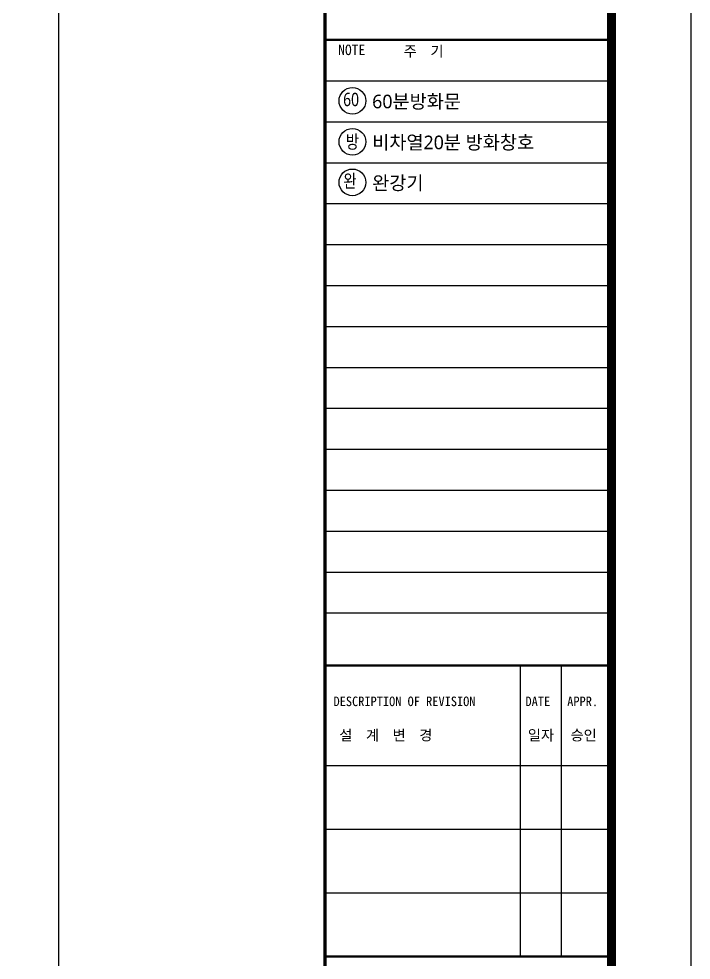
# Model space of a CAD drawing. Header units: millimetres. Extents: x 189000 to 252000, y 0 to 44550.
# Drawn here: x 240914 to 252000, y 13317 to 28839 of the extents above; entities that cross this region are included whole.
import ezdxf
from ezdxf.enums import TextEntityAlignment as Align

# ---------------------------------------------------------------- set-up
doc = ezdxf.new("R2010")
doc.units = ezdxf.units.MM
doc.header["$LTSCALE"] = 100
for name, color, linetype in [('FOR', 4, 'Continuous'), ('TEX', 3, 'Continuous'), ('TEXT', 3, 'Continuous'), ('방화문', 7, 'Continuous'), ('새로운 블럭$0$FOR', 4, 'Continuous')]:
    doc.layers.add(name, color=color, linetype=linetype)
doc.styles.add('돋음체', font='')
doc.styles.add('맑은고딕', font='')
doc.styles.add('새로운 블럭$0$돋음체', font='')
doc.styles.add('울릉도L', font='')
doc.styles.get('돋음체').set_extended_font_data('DotumChe')
doc.styles.get('맑은고딕').set_extended_font_data('Malgun Gothic')
doc.styles.get('새로운 블럭$0$돋음체').set_extended_font_data('DotumChe')
doc.styles.get('울릉도L').set_extended_font_data('Malgun Gothic')

# ---------------------------------------------------------------- blocks, each defined once
blk = doc.blocks.new('A$C0DB842BB')
at = {"layer": 'FOR', "color": 9}
for p, q in [((56963, 27817), (61688, 27817)), ((56963, 27142), (61688, 27142)), ((56963, 26467), (61688, 26467)), ((56963, 25792), (61688, 25792)), ((56963, 25117), (61688, 25117)), ((56963, 24442), (61688, 24442)), ((56963, 23767), (61688, 23767)), ((56963, 23092), (61688, 23092)), ((56963, 22417), (61688, 22417)), ((56963, 21742), (61688, 21742)), ((56963, 21067), (61688, 21067)), ((56963, 20392), (61688, 20392)), ((56963, 19717), (61688, 19717)), ((56963, 19042), (61688, 19042)), ((60188, 13378), (60188, 18178)), ((60863, 13378), (60863, 18178))]:
    blk.add_line(p, q, dxfattribs=at)
at = {"layer": 'FOR', "color": 1}
blk.add_lwpolyline([(63000, 0), (63000, 44550), (0, 44550), (0, 0)], close=True, dxfattribs=at)
at = {"layer": 'FOR', "color": 7, "const_width": 150}
blk.add_lwpolyline([(61688, 43250), (2187, 43250), (2187, 1750), (61688, 1750)], close=True, dxfattribs=at)
at = {"layer": 'FOR', "color": 7}
for points, const_width in [([(56963, 1750), (56963, 43250)], 56.2), ([(56963, 28492), (61688, 28492)], 37.5), ([(56963, 18178), (61688, 18178)], 37.5), ([(56963, 13378), (61688, 13378)], 37.5)]:
    blk.add_lwpolyline(points, dxfattribs=dict(at, const_width=const_width))
at = {"layer": 'FOR', "color": 9}
for points in [[(56963, 16528), (61688, 16528)], [(56963, 15478), (61688, 15478)], [(56963, 14428), (61688, 14428)]]:
    blk.add_lwpolyline(points, dxfattribs=at)
for s, style, p in [('주  기', '새로운 블럭$0$돋음체', (58261, 28219)), ('설  계  변  경', '돋음체', (57198, 16941)), ('일자', '돋음체', (60307, 16941)), ('승인', '돋음체', (61010, 16941))]:
    blk.add_text(s, height=172.5, dxfattribs=dict(style=style)).set_placement(p)
at = {"layer": 'FOR', "color": 7, "linetype": 'Continuous', "style": '돋음체'}
for s, p in [('DESCRIPTION OF REVISION', (57103, 17506)), ('DATE', (60268, 17506)), ('APPR.', (60956, 17506))]:
    blk.add_text(s, height=157.5, dxfattribs=at).set_placement(p)
at = {"layer": '새로운 블럭$0$FOR', "color": 7, "linetype": 'Continuous', "style": '새로운 블럭$0$돋음체', "width": 1}
blk.add_text('NOTE', height=172.5, dxfattribs=at).set_placement((57180, 28241))

msp = doc.modelspace()

# ---------------------------------------------------------------- linework, layer by layer
at = {"layer": 'Defpoints', "color": 26}
msp.add_lwpolyline([(241575.3, 41409.1), (195575.3, 41409.1), (195575.3, 3309.1), (241575.3, 3309.1)], close=True, dxfattribs=at)
at = {"layer": '방화문'}
for centre in [(246414.2, 27486.5), (246414.2, 26811.6), (246414.2, 26142.3)]:
    msp.add_circle(centre, 220, dxfattribs=at)

# ---------------------------------------------------------------- block references
at = {"layer": 'TEXT'}
msp.add_blockref('A$C0DB842BB', (189000, 0), dxfattribs=at)

# ---------------------------------------------------------------- texts
at = {"layer": 'TEX', "color": 7, "style": '맑은고딕'}
for s, p in [('60분방화문', (246740.1, 27475.8)), ('비차열20분 방화창호', (246740.1, 26800.9)), ('완강기', (246740.1, 26131.6))]:
    msp.add_text(s, height=225, dxfattribs=at).set_placement(p, align=Align.MIDDLE_LEFT)
at = {"layer": '방화문', "style": '울릉도L', "width": 0.8}
for s, p in [('60', (246261.3, 27333.3)), (' 완', (246204.1, 25989))]:
    msp.add_text(s, height=220, dxfattribs=at).set_placement(p, align=Align.BOTTOM_LEFT)
msp.add_text('방', height=220, dxfattribs=at).set_placement((246414.2, 26811.6), align=Align.MIDDLE_CENTER)

doc.saveas('drawing.dxf')
